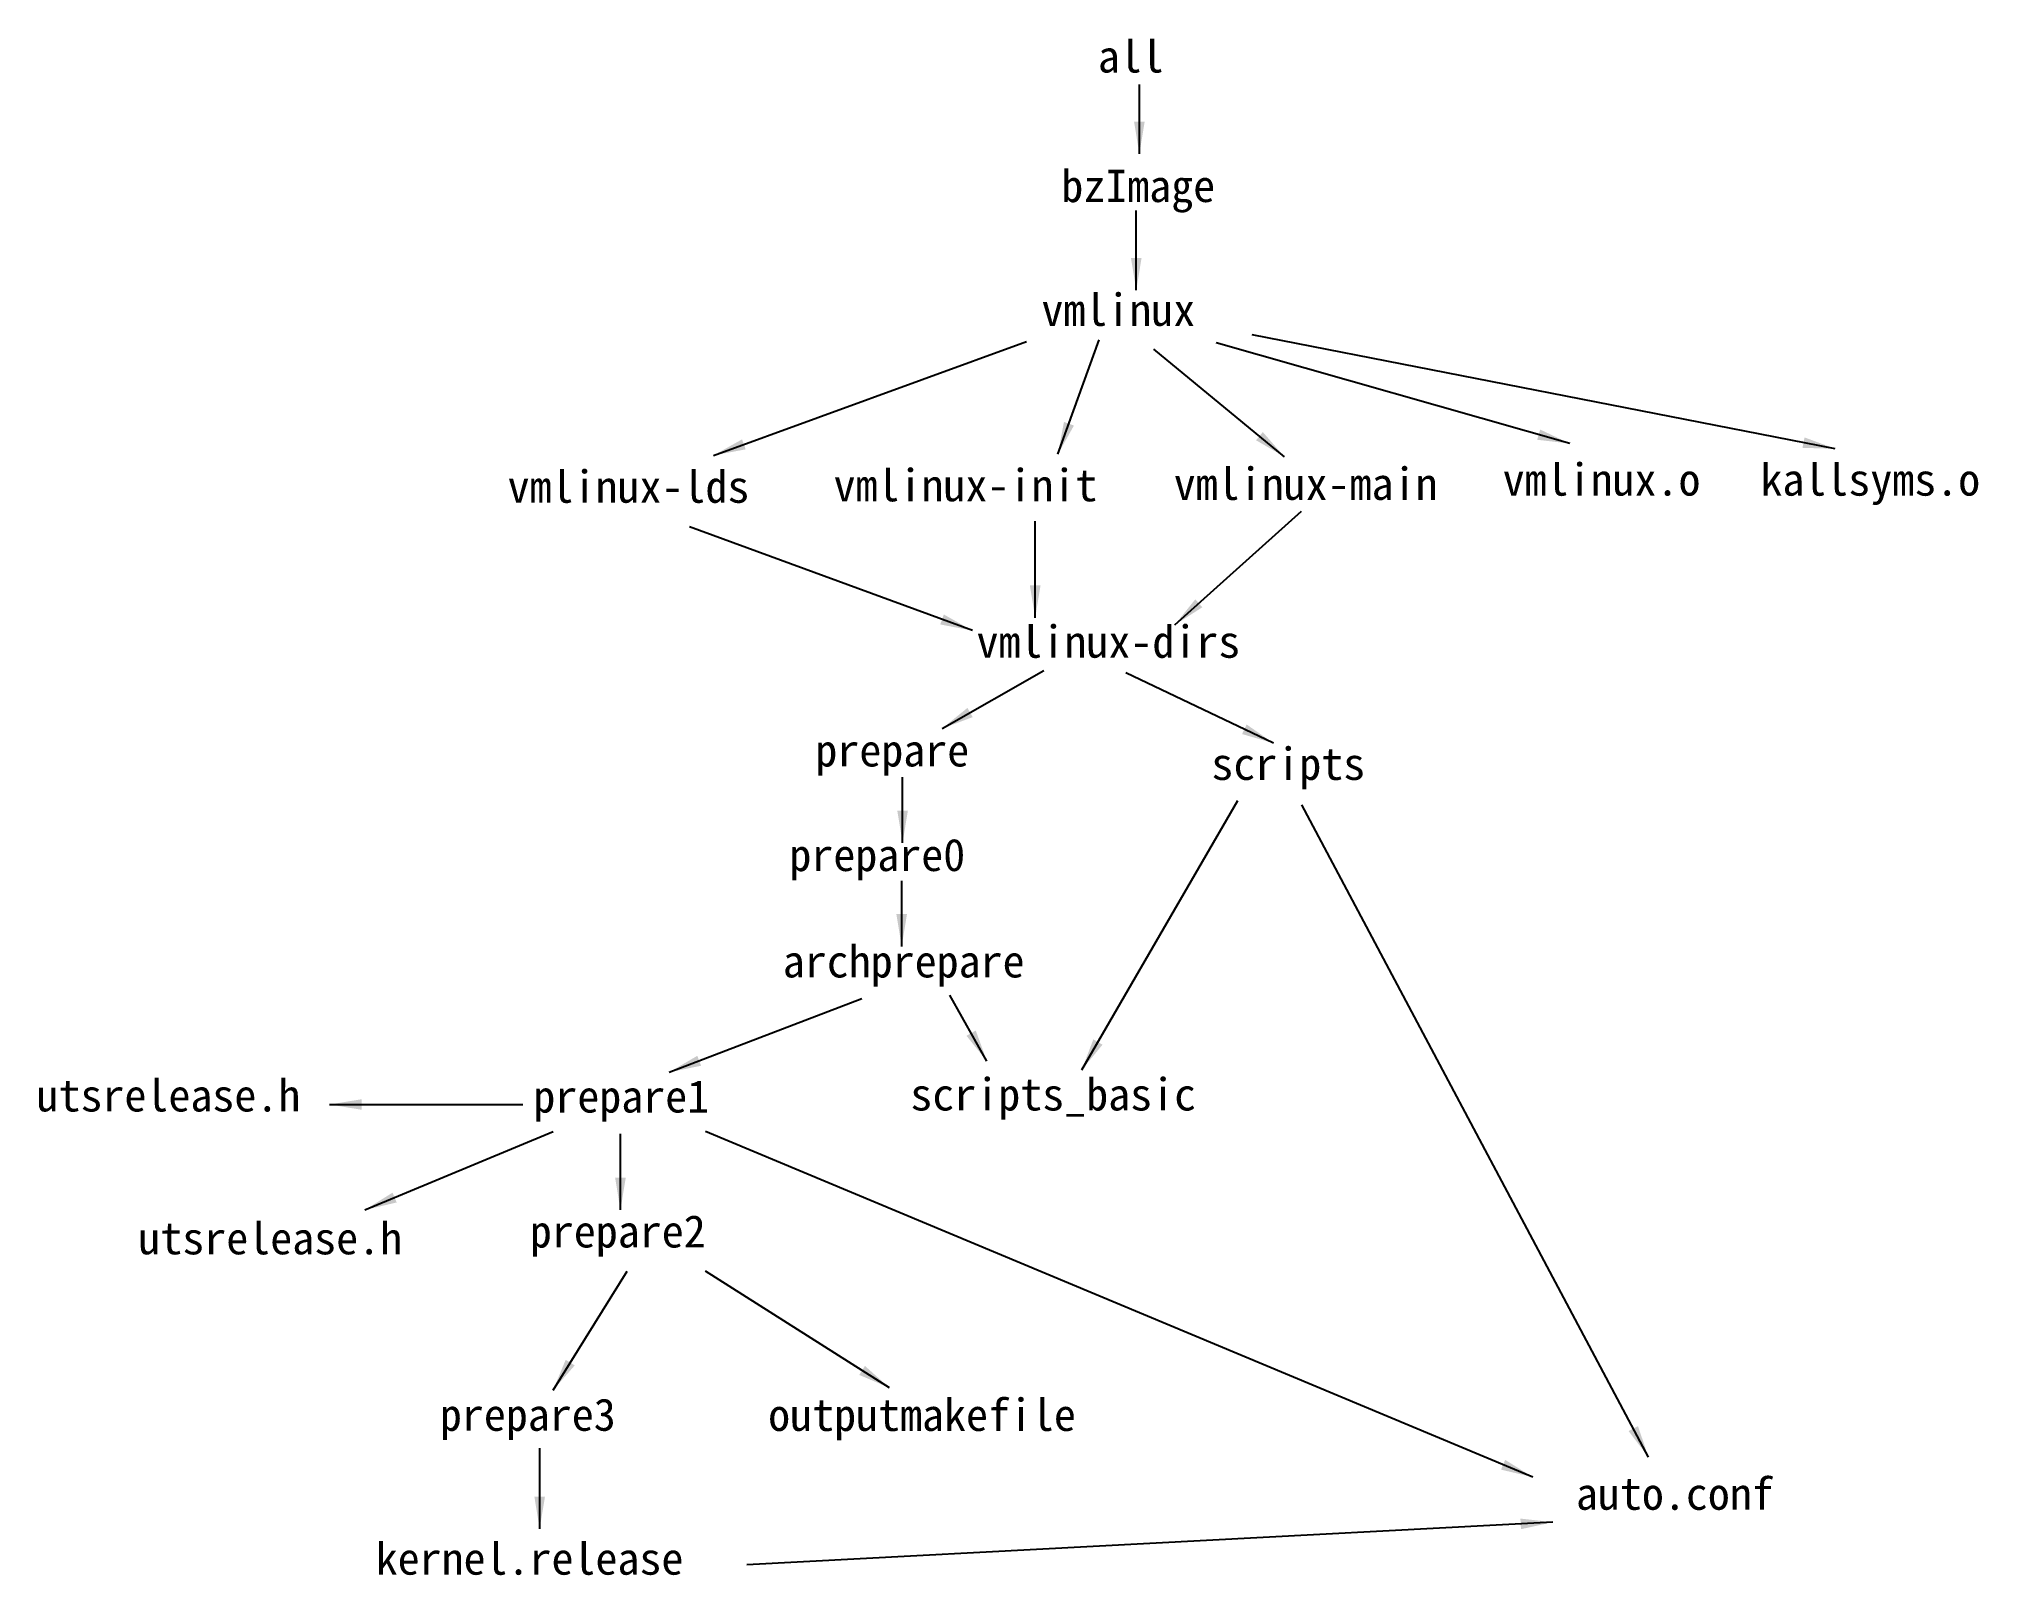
# Model space of a CAD drawing. Header units: millimetres. Extents: x 1313 to 1464, y 704 to 823.
import ezdxf

# ---------------------------------------------------------------- set-up
doc = ezdxf.new("R2010")
doc.units = ezdxf.units.MM
doc.layers.add('图层1', color=7, linetype='Continuous', lineweight=30)
doc.styles.get("Standard").update_dxf_attribs({"font": 'txt', "bigfont": 'gbcbig.shx'})
doc.dimstyles.new('ISO-25', dxfattribs={"dimtxt": 2.5, "dimasz": 2.5, "dimexe": 1.25, "dimexo": 0.625, "dimtad": 1, "dimtxsty": 'Standard', "dimcen": 2.5, "dimadec": 0, "dimazin": 0, "dimtfac": 1, "dimtmove": 0, "dimatfit": 3, "dimfxl": 1, "dimarcsym": 0})

msp = doc.modelspace()

# ---------------------------------------------------------------- texts
at = {"layer": '图层1', "char_height": 2.5, "width": 7.9436, "attachment_point": 1}
for s, insert in [('{\\fSimSun|b0|i0|c134|p2;all}', (1395.43, 823.1)), ('{\\fSimSun|b0|i0|c134|p2;bzImage}', (1392.6, 813.08)), ('{\\fSimSun|b0|i0|c134|p2;vmlinux}', (1391.06, 803.5)), ('{\\fSimSun|b0|i0|c134|p2;vmlinux-lds}', (1349.76, 789.82)), ('{\\fSimSun|b0|i0|c134|p2;vmlinux-init}', (1374.98, 789.93)), ('{\\fSimSun|b0|i0|c134|p2;vmlinux-main}', (1401.3, 790.04)), ('{\\fSimSun|b0|i0|c134|p2;vmlinux.o}', (1426.75, 790.37)), ('{\\fSimSun|b0|i0|c134|p2;kallsyms.o}', (1446.69, 790.37)), ('{\\fSimSun|b0|i0|c134|p2;vmlinux-dirs}', (1386.04, 777.83)), ('{\\fSimSun|b0|i0|c134|p2;prepare}', (1373.57, 769.42)), ('{\\fSimSun|b0|i0|c134|p2;scripts}', (1404.21, 768.38)), ('{\\fSimSun|b0|i0|c134|p2;prepare0}', (1371.56, 761.33)), ('{\\fSimSun|b0|i0|c134|p2;archprepare}', (1371.05, 753.1)), ('{\\fSimSun|b0|i0|c134|p2;utsrelease.h}', (1313.31, 742.73)), ('{\\fSimSun|b0|i0|c134|p2;scripts_basic}', (1380.92, 742.81)), ('{\\fSimSun|b0|i0|c134|p2;prepare1}', (1351.75, 742.65)), ('{\\fSimSun|b0|i0|c134|p2;utsrelease.h}', (1321.19, 731.68)), ('{\\fSimSun|b0|i0|c134|p2;prepare2}', (1351.48, 732.21)), ('{\\fSimSun|b0|i0|c134|p2;prepare3}', (1344.52, 718.03)), ('{\\fSimSun|b0|i0|c134|p2;outputmakefile}', (1369.92, 718.02)), ('{\\fSimSun|b0|i0|c134|p2;auto.conf}', (1432.42, 711.92)), ('{\\fSimSun|b0|i0|c134|p2;kernel.release}', (1339.55, 706.9))]:
    msp.add_mtext(s, dxfattribs=dict(at, insert=insert))

# ---------------------------------------------------------------- leaders
at = {"layer": '图层1'}
for points in [[(1398.64, 814.3), (1398.64, 819.68)], [(1398.4, 803.76), (1398.4, 809.92)], [(1365.69, 790.98), (1389.91, 799.8)], [(1392.34, 791.08), (1395.54, 799.91)], [(1452.48, 791.49), (1407.37, 800.32)], [(1409.86, 790.88), (1399.77, 799.19)], [(1431.94, 791.9), (1404.57, 799.7)], [(1401.38, 777.87), (1411.18, 786.67)], [(1385.72, 777.43), (1363.82, 785.46)], [(1390.58, 778.42), (1390.58, 785.9)], [(1383.37, 769.85), (1391.24, 774.35)], [(1409.02, 768.72), (1397.58, 774.17)], [(1380.32, 761.01), (1380.32, 766.1)], [(1394.18, 743.44), (1406.25, 764.28)], [(1438.03, 713.49), (1411.21, 763.94)], [(1380.25, 753), (1380.25, 758.08)], [(1362.25, 743.26), (1377.17, 748.97)], [(1386.85, 744.11), (1383.97, 749.22)], [(1335.98, 740.77), (1350.93, 740.77)], [(1338.71, 732.61), (1353.28, 738.68)], [(1358.49, 732.61), (1358.49, 738.5)], [(1429.09, 711.94), (1365.08, 738.68)], [(1353.28, 718.68), (1359, 727.87)], [(1379.3, 718.86), (1365.07, 727.87)], [(1352.24, 707.94), (1352.24, 714.18)], [(1430.64, 708.46), (1368.28, 705.16)]]:
    msp.add_leader(points, dimstyle='ISO-25', override={"dimgap": 0.625, "dimtad": 0}, dxfattribs=at)

doc.saveas('drawing.dxf')
